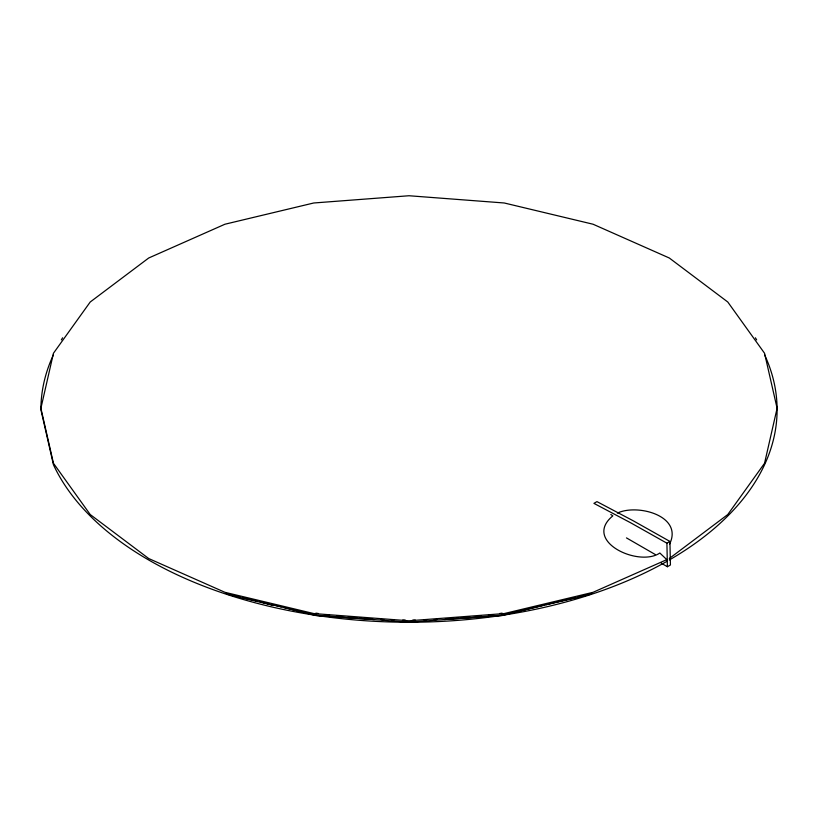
<?xml version="1.0" encoding="UTF-8"?>
<svg xmlns="http://www.w3.org/2000/svg" width="818" height="818" viewBox="0 0 818 818"><rect width="100%" height="100%" fill="white"/><g stroke="black" fill="none" stroke-linecap="round" stroke-linejoin="round"><path stroke-width="1.23" d="M669.615 544.031C683.47 515.729 637.13 503.53 617.365 513.121M225.84 593.295L229.326 594.839L272.333 605.064M669.288 558.541L727.785 514.532L764.554 463.274L777.1 408.264L764.554 353.264L727.785 302.006L669.288 257.997L593.05 224.224L504.266 202.987L409 195.747L313.734 202.987L224.95 224.224L148.712 257.997L90.215 302.006L53.446 353.264L40.9 408.264L53.446 463.274L90.215 514.532L148.712 558.541L224.95 592.314L313.734 613.551L409 620.79L504.266 613.551L593.05 592.314L666.977 559.563M669.932 541.434L633.429 520.902L596.946 501.618L593.919 503.367L630.402 522.651L666.915 543.183L669.932 541.434L670.423 564.993L667.396 566.731L661.159 563.132M592.109 593.316L588.674 594.839L505.657 614.287M546.035 604.635L554.563 602.59M556.997 602.007L575.269 597.641M577.712 597.058L588.674 594.43M502.007 615.156L409 622.232L315.993 615.156M229.326 594.43L240.38 597.079M242.834 597.661L257.568 601.189M260.022 601.772L272.302 605.115M273.754 605.054L281.208 606.844M283.693 607.437L298.601 610.995M301.085 611.598L312.271 614.267M626.465 537.896L655.126 554.44M610.831 514.461L612.815 515.882C582.017 541.23 638.878 567.498 659.84 553.009L666.793 559.645M666.915 543.183L667.396 566.731M544.614 604.972L502.007 615.565L444.532 619.533M374.276 619.594L315.993 615.565L272.506 604.758M764.554 354.726A368.1 212.516 0 0 1 669.288 560.003M667.232 561.179A368.1 212.516 0 0 1 53.446 464.736L40.9 409.736A368.1 212.516 0 0 1 53.446 354.726M61.34 339.889A368.1 212.516 0 0 1 62.628 337.793M755.372 337.793A368.1 212.516 0 0 1 756.66 339.889M502.109 613.142A364.419 210.4 0 0 1 499.665 613.51M491.066 614.727A364.419 210.4 0 0 1 488.591 615.054M481.137 615.964A364.419 210.4 0 0 1 477.385 616.394M469.849 617.171A364.419 210.4 0 0 1 467.323 617.416M458.469 618.183A364.419 210.4 0 0 1 455.933 618.377M448.315 618.899A364.419 210.4 0 0 1 445.769 619.052M436.863 619.512A364.419 210.4 0 0 1 434.317 619.625M426.699 619.88A364.419 210.4 0 0 1 424.164 619.952M415.299 620.095A364.419 210.4 0 0 1 412.773 620.116M405.227 620.116A364.419 210.4 0 0 1 402.701 620.095M393.836 619.952A364.419 210.4 0 0 1 391.301 619.88M383.683 619.625A364.419 210.4 0 0 1 381.137 619.512M372.231 619.052A364.419 210.4 0 0 1 369.685 618.899M362.067 618.377A364.419 210.4 0 0 1 359.531 618.183M350.677 617.416A364.419 210.4 0 0 1 348.151 617.171M340.615 616.394A364.419 210.4 0 0 1 336.863 615.964M329.409 615.054A364.419 210.4 0 0 1 326.934 614.727M318.335 613.51A364.419 210.4 0 0 1 315.891 613.142"/></g></svg>
